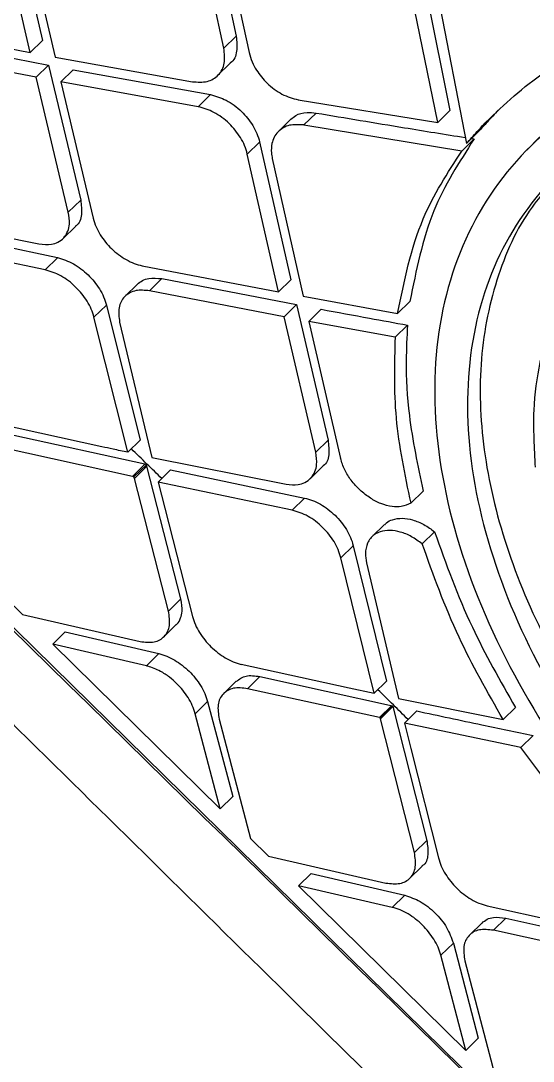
# Model space of a CAD drawing. Extents: x 525 to 613, y 487 to 635.
# Drawn here: x 598.949 to 599.48, y 579.574 to 580.651 of the extents above; entities that cross this region are included whole.
import ezdxf

# ---------------------------------------------------------------- set-up
doc = ezdxf.new("R2010")
doc.units = 0
doc.header["$MEASUREMENT"] = 0
doc.layers.add('1', color=4, linetype='Continuous')
doc.layers.add('STD TEST', color=3, linetype='Continuous')

# ---------------------------------------------------------------- blocks, each defined once
blk = doc.blocks.new('2023 VANGUARD')
at = {"layer": '1', "color": 3, "linetype": 'Continuous', "lineweight": 25}
for p, q in [((30.4806, -13.1577), (28.4039, -11.1212)), ((30.181, -11.912), (30.2121, -12.0557)), ((29.9784, -11.9183), (30.0114, -12.06)), ((29.9986, -12.0725), (29.9656, -11.9308)), ((30.1993, -12.0682), (30.1683, -11.9245)), ((30.1946, -11.9287), (30.2254, -12.0726)), ((29.9916, -11.9353), (30.0244, -12.0773)), ((30.4041, -11.9874), (30.4335, -12.1327)), ((30.4208, -12.1452), (30.3913, -11.9999)), ((30.4192, -12.0037), (30.4505, -12.1668)), ((29.8577, -12.0456), (29.9986, -12.0725)), ((29.8781, -12.0588), (30.0175, -12.0857)), ((29.9986, -12.0725), (30.0114, -12.06)), ((30.2121, -12.0557), (30.1993, -12.0682)), ((30.0047, -12.0982), (29.8653, -12.0714)), ((30.0244, -12.0773), (30.1667, -12.1028)), ((30.1928, -12.0964), (30.2056, -12.0839)), ((30.0047, -12.0982), (30.0175, -12.0857)), ((30.0175, -12.0857), (30.0509, -12.2254)), ((30.0304, -12.103), (30.0432, -12.0905)), ((30.0432, -12.0905), (30.1853, -12.1162)), ((30.0381, -12.2379), (30.0047, -12.0982)), ((30.1725, -12.1287), (30.0304, -12.103)), ((30.0304, -12.103), (30.0639, -12.2442)), ((30.1725, -12.1287), (30.1853, -12.1162)), ((30.2764, -12.1216), (30.4208, -12.1452)), ((30.2821, -12.1476), (30.2949, -12.1352)), ((30.4208, -12.1452), (30.4335, -12.1327)), ((30.2686, -12.1417), (30.2558, -12.1542)), ((30.4457, -12.1746), (30.2821, -12.1477)), ((30.4632, -12.1543), (30.4505, -12.1668)), ((30.5258, -12.1606), (30.513, -12.1737)), ((30.2235, -12.1777), (30.2363, -12.1653)), ((30.2363, -12.1652), (30.2685, -12.3078)), ((30.4457, -12.1746), (30.4585, -12.1621)), ((30.4557, -12.1617), (30.4585, -12.1621)), ((30.2557, -12.3203), (30.2235, -12.1777)), ((30.2494, -12.1823), (30.2814, -12.325)), ((30.0381, -12.2379), (30.0509, -12.2254)), ((29.8688, -12.2431), (30.0077, -12.2708)), ((29.8882, -12.2558), (30.0268, -12.2849)), ((30.0326, -12.2651), (30.0454, -12.2526)), ((30.014, -12.2975), (29.8753, -12.2683)), ((30.014, -12.2975), (30.0268, -12.285)), ((30.1147, -12.2934), (30.2557, -12.3203)), ((30.1222, -12.3193), (30.135, -12.3067)), ((30.135, -12.3067), (30.2744, -12.3336)), ((30.2557, -12.3203), (30.2685, -12.3078)), ((30.1097, -12.3124), (30.0969, -12.3249)), ((30.2616, -12.3461), (30.1222, -12.3193)), ((30.2814, -12.325), (30.3793, -12.3428)), ((30.3793, -12.3428), (30.3921, -12.3303)), ((30.0775, -12.3342), (30.0647, -12.3467)), ((30.0775, -12.3342), (30.1125, -12.474)), ((30.2744, -12.3336), (30.2616, -12.3461)), ((30.2744, -12.3336), (30.3072, -12.4739)), ((30.3001, -12.3384), (30.2873, -12.3509)), ((30.0997, -12.4865), (30.0647, -12.3467)), ((30.0913, -12.3518), (30.1248, -12.4919)), ((30.2944, -12.4864), (30.2616, -12.3461)), ((30.3767, -12.3673), (30.2873, -12.3509)), ((30.2873, -12.3509), (30.3202, -12.4928)), ((30.3895, -12.3548), (30.3767, -12.3673)), ((30.0729, -12.4808), (29.9621, -12.4564)), ((30.1173, -12.4989), (29.9815, -12.469)), ((30.1045, -12.5115), (29.9687, -12.4816)), ((30.1125, -12.474), (30.0997, -12.4865)), ((30.2944, -12.4864), (30.3072, -12.4739)), ((30.1248, -12.4919), (30.2638, -12.5195)), ((30.1045, -12.5115), (30.1173, -12.4989)), ((30.1061, -12.5119), (30.119, -12.4993)), ((30.1066, -12.5135), (30.1194, -12.501)), ((30.119, -12.4993), (30.1173, -12.4989)), ((30.1194, -12.501), (30.119, -12.4993)), ((30.1547, -12.6383), (30.1194, -12.501)), ((30.1312, -12.5173), (30.144, -12.5047)), ((30.144, -12.5047), (30.2827, -12.5338)), ((30.2887, -12.5138), (30.3015, -12.5013)), ((30.1061, -12.5119), (30.1045, -12.5115)), ((30.1066, -12.5135), (30.1061, -12.5119)), ((30.1419, -12.6509), (30.1066, -12.5135)), ((30.1312, -12.5173), (30.138, -12.5442)), ((30.2699, -12.5463), (30.1312, -12.5173)), ((30.3928, -12.5391), (30.4056, -12.5266)), ((30.2699, -12.5463), (30.2827, -12.5338)), ((30.138, -12.5442), (30.1668, -12.6565)), ((30.3656, -12.5613), (30.3528, -12.5738)), ((30.4176, -12.5688), (30.4048, -12.5813)), ((30.3333, -12.5832), (30.3205, -12.5957)), ((30.3333, -12.5832), (30.3678, -12.7235)), ((30.355, -12.736), (30.3205, -12.5957)), ((30.3471, -12.6008), (30.3801, -12.7414)), ((29.9723, -12.6364), (29.9905, -12.6543)), ((30.1419, -12.6509), (30.1547, -12.6383)), ((29.9905, -12.6543), (30.1125, -12.6824)), ((30.137, -12.6775), (30.1499, -12.6649)), ((30.0349, -12.6725), (30.022, -12.6851)), ((30.0349, -12.6725), (30.1319, -12.6949)), ((30.022, -12.6851), (30.1955, -12.8555)), ((30.1191, -12.7075), (30.022, -12.6851)), ((30.1191, -12.7075), (30.1319, -12.6949)), ((30.2173, -12.7059), (30.329, -12.7304)), ((30.2238, -12.7312), (30.2366, -12.7186)), ((30.2366, -12.7186), (30.3739, -12.7488)), ((30.2121, -12.7235), (30.1992, -12.7361)), ((30.3605, -12.7612), (30.2238, -12.7312)), ((30.329, -12.7304), (30.355, -12.736)), ((30.355, -12.736), (30.3678, -12.7235)), ((30.3801, -12.7414), (30.4886, -12.7631)), ((30.1695, -12.7571), (30.1824, -12.7445)), ((30.1824, -12.7445), (30.2084, -12.8429)), ((30.3605, -12.7612), (30.3733, -12.7487)), ((30.3613, -12.7614), (30.3742, -12.7488)), ((30.3744, -12.7497), (30.3615, -12.7623)), ((30.3744, -12.7497), (30.4095, -12.8883)), ((30.4886, -12.7631), (30.5014, -12.7506)), ((30.1955, -12.8555), (30.1695, -12.7571)), ((30.1943, -12.7627), (30.2269, -12.8863)), ((30.3605, -12.7612), (30.3613, -12.7614)), ((30.3613, -12.7614), (30.3615, -12.7623)), ((30.3967, -12.9009), (30.3615, -12.7623)), ((30.3864, -12.7668), (30.3992, -12.7543)), ((30.3864, -12.7668), (30.3929, -12.793)), ((30.5069, -12.7922), (30.3864, -12.7668)), ((30.5197, -12.7797), (30.5069, -12.7922)), ((30.3929, -12.793), (30.4216, -12.9064)), ((30.5889, -12.9014), (30.5069, -12.7922)), ((30.1955, -12.8555), (30.2084, -12.8429)), ((30.2269, -12.8863), (30.2454, -12.9045)), ((30.3967, -12.9009), (30.4095, -12.8883)), ((30.2454, -12.9045), (30.3672, -12.9325)), ((30.2767, -12.9353), (30.2896, -12.9227)), ((30.2896, -12.9227), (30.3866, -12.9451)), ((30.3917, -12.9276), (30.4046, -12.915)), ((30.2767, -12.9353), (30.4499, -13.1058)), ((30.3737, -12.9577), (30.2767, -12.9353)), ((30.3737, -12.9577), (30.3866, -12.9451)), ((30.472, -12.956), (30.584, -12.9806)), ((30.4667, -12.9737), (30.4538, -12.9863)), ((30.4785, -12.9813), (30.4913, -12.9687)), ((30.4913, -12.9687), (30.6284, -12.999)), ((30.6153, -13.0115), (30.4785, -12.9813)), ((30.4241, -13.0072), (30.437, -12.9946)), ((30.437, -12.9946), (30.4628, -13.0931)), ((30.4499, -13.1058), (30.4241, -13.0072)), ((30.4489, -13.0129), (30.4813, -13.1366)), ((30.4628, -13.0931), (30.4499, -13.1058))]:
    blk.add_line(p, q, dxfattribs=at)
for points, knots in [([(30.4801, -13.1596), (30.0519, -12.7402), (29.3937, -12.0955), (28.1959, -10.9459), (27.4291, -10.2133), (26.8949, -9.7029)], [0, 0, 0, 0, 0.360925, 0.55487, 1, 1, 1, 1]), ([(26.8663, -9.7116), (26.937, -9.7812), (27.0812, -9.923), (27.2872, -10.1253), (27.4722, -10.3069), (27.6216, -10.4534), (27.7474, -10.5767), (27.8647, -10.6918), (27.9896, -10.8141), (28.1434, -10.965), (28.3305, -11.1483), (28.5539, -11.3673), (28.7978, -11.6064), (29.1727, -11.974), (29.664, -12.4562), (30.258, -13.0407), (30.9241, -13.6973), (31.6654, -14.4298), (32.3021, -15.0605), (32.756, -15.5099), (33.0391, -15.7902), (33.347, -16.0949), (33.6662, -16.4106), (33.8829, -16.6245), (33.9883, -16.7285)], [0, 0, 0, 0, 0.029767, 0.060688, 0.086611, 0.107534, 0.123455, 0.139475, 0.15683, 0.175896, 0.204115, 0.235405, 0.26976, 0.306593, 0.392938, 0.476282, 0.556631, 0.673578, 0.789035, 0.825555, 0.865273, 0.90861, 0.955567, 1, 1, 1, 1]), ([(33.089, -17.8555), (32.8469, -17.5345), (32.3652, -16.8957), (31.5863, -15.9847), (30.7889, -15.0999), (29.9669, -14.2414), (29.1318, -13.4082), (28.2861, -12.5963), (27.4201, -11.8141), (26.5231, -11.0565), (25.896, -10.586), (25.5807, -10.3493)], [0, 0, 0, 0, 0.113392, 0.225638, 0.337341, 0.448782, 0.560233, 0.669481, 0.778832, 0.888788, 1, 1, 1, 1]), ([(32.6165, -18.3278), (32.528, -18.1961), (32.3492, -17.9299), (32.0677, -17.5326), (31.7728, -17.1325), (31.4636, -16.7304), (31.1491, -16.3383), (30.7744, -15.8893), (30.3282, -15.3796), (29.7887, -14.7964), (29.285, -14.2806), (28.8367, -13.84), (28.4614, -13.4835), (28.0918, -13.1442), (27.7284, -12.8222), (27.3605, -12.5075), (26.9058, -12.1331), (26.3605, -11.7073), (25.7337, -11.2469), (25.3112, -10.9616), (25.103, -10.821)], [0, 0, 0, 0, 0.0447089, 0.0903487, 0.1369096, 0.1843794, 0.2327447, 0.2779544, 0.3484175, 0.4226792, 0.500679, 0.5505248, 0.5989031, 0.6457948, 0.691185, 0.7350623, 0.7815627, 0.8564232, 0.9292521, 1, 1, 1, 1]), ([(30.4707, -12.1446), (30.49, -12.1263), (30.5302, -12.0882), (30.5837, -12.0645), (30.6115, -12.0522)], [0, 0, 0, 0, 0.4809971, 1, 1, 1, 1]), ([(30.2121, -12.0557), (30.2125, -12.061), (30.2135, -12.0715), (30.2099, -12.0812), (30.2057, -12.0836), (30.2054, -12.0837)], [0, 0, 0, 0, 0.483507, 0.967014, 1, 1, 1, 1]), ([(30.9371, -13.1323), (30.89, -13.1071), (30.7959, -13.0566), (30.666, -12.9443), (30.5554, -12.8147), (30.4723, -12.6728), (30.4231, -12.5286), (30.4121, -12.391), (30.4406, -12.2688), (30.5069, -12.1692), (30.6071, -12.0989), (30.7346, -12.0629), (30.8797, -12.0645), (31.0314, -12.1047), (31.1784, -12.1813), (31.3102, -12.2898), (31.4179, -12.4227), (31.4941, -12.571), (31.5346, -12.7238), (31.5374, -12.8699), (31.5028, -12.9985), (31.434, -13.1002), (31.336, -13.1682), (31.2153, -13.197), (31.0795, -13.1885), (30.9845, -13.151), (30.9371, -13.1323)], [0, 0, 0, 0, 0.041607, 0.083241, 0.124868, 0.166463, 0.208051, 0.249701, 0.291426, 0.333201, 0.37497, 0.4167, 0.458391, 0.500024, 0.541607, 0.583193, 0.624799, 0.666416, 0.708056, 0.749714, 0.791382, 0.833124, 0.874939, 0.916728, 0.958401, 1, 1, 1, 1]), ([(30.2254, -12.0726), (30.2263, -12.0758), (30.228, -12.082), (30.234, -12.093), (30.244, -12.1052), (30.2595, -12.1169), (30.2707, -12.12), (30.2765, -12.1216)], [0, 0, 0, 0, 0.146209, 0.278513, 0.500508, 0.746311, 1, 1, 1, 1]), ([(30.9387, -13.1022), (30.8945, -13.0786), (30.8059, -13.0314), (30.6839, -12.926), (30.5802, -12.8042), (30.5024, -12.6709), (30.4565, -12.5353), (30.4465, -12.406), (30.4735, -12.2911), (30.5358, -12.1975), (30.6298, -12.1316), (30.7492, -12.0979), (30.8852, -12.0997), (31.0273, -12.1377), (31.1651, -12.2097), (31.2887, -12.3116), (31.3898, -12.4362), (31.4615, -12.5753), (31.4997, -12.7184), (31.5026, -12.8553), (31.4703, -12.9758), (31.4058, -13.0712), (31.3137, -13.1352), (31.2003, -13.1624), (31.0725, -13.1547), (30.9833, -13.1197), (30.9387, -13.1022)], [0, 0, 0, 0, 0.04161, 0.083271, 0.124923, 0.166513, 0.208078, 0.24971, 0.291446, 0.33324, 0.375013, 0.41673, 0.458406, 0.500035, 0.541625, 0.583217, 0.624828, 0.666452, 0.708096, 0.749746, 0.791398, 0.83314, 0.874969, 0.916762, 0.958421, 1, 1, 1, 1]), ([(30.1853, -12.1162), (30.1908, -12.1178), (30.202, -12.1209), (30.2178, -12.1328), (30.2281, -12.1455), (30.2338, -12.1565), (30.2355, -12.1623), (30.2363, -12.1652)], [0, 0, 0, 0, 0.247223, 0.49948, 0.737302, 0.86567, 1, 1, 1, 1]), ([(30.2235, -12.1777), (30.2227, -12.1748), (30.2211, -12.1691), (30.2153, -12.1581), (30.2051, -12.1454), (30.1892, -12.1334), (30.1781, -12.1303), (30.1725, -12.1287)], [0, 0, 0, 0, 0.132811, 0.26066, 0.500424, 0.75321, 1, 1, 1, 1]), ([(30.2687, -12.1417), (30.2703, -12.1404), (30.2748, -12.1365), (30.2838, -12.134), (30.2917, -12.1348), (30.2949, -12.1352)], [0, 0, 0, 0, 0.245276, 0.692322, 1, 1, 1, 1]), ([(30.2949, -12.1352), (30.3253, -12.1403), (30.3766, -12.1489), (30.4283, -12.1572), (30.4493, -12.1606)], [0, 0, 0, 0, 0.593445, 1, 1, 1, 1]), ([(30.4835, -12.1322), (30.4797, -12.1363), (30.4729, -12.1437), (30.4662, -12.1511), (30.4632, -12.1543)], [0, 0, 0, 0, 0.560012, 1, 1, 1, 1]), ([(30.2821, -12.1476), (30.277, -12.1473), (30.2691, -12.1468), (30.2605, -12.1503), (30.2533, -12.1559), (30.2488, -12.1649), (30.2481, -12.1749), (30.2491, -12.1804), (30.2494, -12.1823)], [0, 0, 0, 0, 0.237648, 0.366007, 0.500379, 0.749461, 0.910533, 1, 1, 1, 1]), ([(30.4505, -12.1668), (30.4542, -12.1627), (30.461, -12.1553), (30.4677, -12.1479), (30.4707, -12.1446)], [0, 0, 0, 0, 0.56, 1, 1, 1, 1]), ([(30.4585, -12.1621), (30.4431, -12.1861), (30.4108, -12.2362), (30.3985, -12.298), (30.3921, -12.3303)], [0, 0, 0, 0, 0.477458, 1, 1, 1, 1]), ([(31.4225, -12.6917), (31.4145, -12.658), (31.4005, -12.5992), (31.3641, -12.5209), (31.327, -12.4593), (31.2875, -12.4063), (31.2367, -12.3501), (31.1708, -12.2923), (31.1009, -12.2469), (31.037, -12.2155), (30.9789, -12.1933), (30.9118, -12.1763), (30.8462, -12.1694), (30.7915, -12.1713), (30.748, -12.178), (30.7107, -12.188), (30.6758, -12.2021), (30.6448, -12.2191), (30.6077, -12.246), (30.5685, -12.288), (30.5403, -12.3418), (30.5254, -12.3946), (30.5185, -12.4444), (30.5207, -12.4821), (30.5218, -12.502)], [0, 0, 0, 0, 0.071765, 0.125006, 0.16829, 0.20998, 0.250058, 0.311062, 0.374943, 0.409259, 0.450926, 0.499892, 0.55297, 0.594623, 0.624816, 0.657688, 0.689468, 0.720167, 0.749798, 0.811119, 0.874697, 0.911518, 0.953228, 1, 1, 1, 1]), ([(30.3793, -12.3428), (30.3862, -12.3089), (30.3987, -12.2471), (30.4311, -12.1972), (30.4457, -12.1746)], [0, 0, 0, 0, 0.5477857, 1, 1, 1, 1]), ([(30.5566, -12.1899), (30.5432, -12.2036), (30.5102, -12.2371), (30.4792, -12.307), (30.4621, -12.3939), (30.4666, -12.4895), (30.4911, -12.5896), (30.5352, -12.691), (30.596, -12.7897), (30.6713, -12.8824), (30.7578, -12.9655), (30.8526, -13.0374), (30.9191, -13.0718), (30.9524, -13.089)], [0, 0, 0, 0, 0.064222, 0.157641, 0.251451, 0.344686, 0.438462, 0.531947, 0.625432, 0.718887, 0.812459, 0.906326, 1, 1, 1, 1]), ([(30.0509, -12.2254), (30.0515, -12.2304), (30.0527, -12.2406), (30.0495, -12.25), (30.0455, -12.2523), (30.0452, -12.2524)], [0, 0, 0, 0, 0.480551, 0.961102, 1, 1, 1, 1]), ([(30.0077, -12.2708), (30.0122, -12.2712), (30.0194, -12.272), (30.0278, -12.2691), (30.0338, -12.2646), (30.0377, -12.2581), (30.0399, -12.2493), (30.0388, -12.2421), (30.0381, -12.2379)], [0, 0, 0, 0, 0.214762, 0.348835, 0.500428, 0.660733, 0.797561, 1, 1, 1, 1]), ([(30.0639, -12.2442), (30.0648, -12.2472), (30.0665, -12.2529), (30.0723, -12.2638), (30.0824, -12.2763), (30.0953, -12.2859), (30.1063, -12.2913), (30.1119, -12.2927), (30.1147, -12.2934)], [0, 0, 0, 0, 0.134355, 0.262578, 0.499664, 0.742302, 0.869395, 1, 1, 1, 1]), ([(30.0268, -12.2849), (30.0323, -12.2867), (30.0433, -12.2901), (30.059, -12.3022), (30.0692, -12.3148), (30.075, -12.3258), (30.0767, -12.3313), (30.0775, -12.3342)], [0, 0, 0, 0, 0.252874, 0.49957, 0.741231, 0.868599, 1, 1, 1, 1]), ([(30.0647, -12.3467), (30.0639, -12.3439), (30.0622, -12.3383), (30.0564, -12.3274), (30.0462, -12.3148), (30.0304, -12.3026), (30.0195, -12.2992), (30.014, -12.2975)], [0, 0, 0, 0, 0.1307, 0.257814, 0.500295, 0.747463, 1, 1, 1, 1]), ([(30.1097, -12.3125), (30.1114, -12.3111), (30.1147, -12.3083), (30.1229, -12.3056), (30.1303, -12.3063), (30.135, -12.3067)], [0, 0, 0, 0, 0.264842, 0.534874, 1, 1, 1, 1]), ([(30.1222, -12.3193), (30.1174, -12.3188), (30.1098, -12.3181), (30.1015, -12.3212), (30.0946, -12.3263), (30.0893, -12.3362), (30.0906, -12.3466), (30.0913, -12.3518)], [0, 0, 0, 0, 0.234072, 0.363555, 0.501018, 0.750413, 1, 1, 1, 1]), ([(30.3001, -12.3384), (30.3168, -12.3415), (30.3465, -12.347), (30.3764, -12.3524), (30.3895, -12.3548)], [0, 0, 0, 0, 0.56, 1, 1, 1, 1]), ([(30.3895, -12.3548), (30.3889, -12.367), (30.3873, -12.3974), (30.3905, -12.4543), (30.4001, -12.5003), (30.4056, -12.5266)], [0, 0, 0, 0, 0.222556, 0.555921, 1, 1, 1, 1]), ([(30.0997, -12.4865), (30.0946, -12.4854), (30.0857, -12.4835), (30.0768, -12.4816), (30.0729, -12.4808)], [0, 0, 0, 0, 0.569205, 1, 1, 1, 1]), ([(30.1349, -12.5136), (30.1298, -12.5086), (30.1193, -12.4984), (30.1088, -12.4881), (30.1034, -12.4829)], [0, 0, 0, 0, 0.488266, 1, 1, 1, 1]), ([(30.3072, -12.4739), (30.3078, -12.479), (30.309, -12.4892), (30.3057, -12.4987), (30.3016, -12.5009), (30.3013, -12.5011)], [0, 0, 0, 0, 0.480572, 0.961143, 1, 1, 1, 1]), ([(30.2638, -12.5195), (30.2681, -12.52), (30.2752, -12.5207), (30.2837, -12.5179), (30.2898, -12.5134), (30.2938, -12.507), (30.2961, -12.4981), (30.295, -12.4909), (30.2944, -12.4864)], [0, 0, 0, 0, 0.209224, 0.344643, 0.50033, 0.654975, 0.789936, 1, 1, 1, 1]), ([(30.3928, -12.5391), (30.3897, -12.5405), (30.3841, -12.5431), (30.3733, -12.543), (30.3623, -12.5402), (30.3508, -12.5342), (30.3401, -12.5259), (30.331, -12.5158), (30.3238, -12.5045), (30.3214, -12.4968), (30.3202, -12.4928)], [0, 0, 0, 0, 0.1383694, 0.2498106, 0.3792541, 0.4995899, 0.624592, 0.7495439, 0.8695992, 1, 1, 1, 1]), ([(30.2827, -12.5338), (30.2855, -12.5345), (30.291, -12.5359), (30.302, -12.5413), (30.3149, -12.5511), (30.3251, -12.5638), (30.3308, -12.5748), (30.3325, -12.5803), (30.3333, -12.5832)], [0, 0, 0, 0, 0.128393, 0.254756, 0.500178, 0.742773, 0.869683, 1, 1, 1, 1]), ([(30.3205, -12.5957), (30.3197, -12.5929), (30.318, -12.5873), (30.3123, -12.5764), (30.3021, -12.5637), (30.2864, -12.5515), (30.2755, -12.5481), (30.2699, -12.5463)], [0, 0, 0, 0, 0.129879, 0.256742, 0.50041, 0.746749, 1, 1, 1, 1]), ([(30.366, -12.5617), (30.3665, -12.5609), (30.3684, -12.5583), (30.3746, -12.5557), (30.3836, -12.5542), (30.395, -12.5561), (30.4066, -12.5608), (30.414, -12.5661), (30.4176, -12.5688)], [0, 0, 0, 0, 0.063472, 0.213305, 0.419333, 0.607085, 0.805884, 1, 1, 1, 1]), ([(30.4048, -12.5813), (30.4011, -12.5786), (30.3938, -12.5733), (30.3822, -12.5686), (30.3709, -12.5668), (30.3617, -12.5681), (30.3535, -12.5723), (30.3477, -12.5797), (30.3453, -12.5901), (30.3465, -12.5975), (30.3471, -12.6008)], [0, 0, 0, 0, 0.123565, 0.249828, 0.368653, 0.499611, 0.593992, 0.749545, 0.889951, 1, 1, 1, 1]), ([(30.4176, -12.5688), (30.4294, -12.6018), (30.4512, -12.6628), (30.4856, -12.723), (30.5014, -12.7506)], [0, 0, 0, 0, 0.541257, 1, 1, 1, 1]), ([(30.4886, -12.7631), (30.4724, -12.7348), (30.4382, -12.6745), (30.4163, -12.6135), (30.4048, -12.5813)], [0, 0, 0, 0, 0.47027, 1, 1, 1, 1]), ([(30.1498, -12.6648), (30.15, -12.6647), (30.1523, -12.6631), (30.1545, -12.6584), (30.1567, -12.65), (30.1555, -12.6428), (30.1547, -12.6383)], [0, 0, 0, 0, 0.032957, 0.330956, 0.591722, 1, 1, 1, 1]), ([(30.1125, -12.6824), (30.1175, -12.683), (30.1277, -12.6841), (30.1384, -12.6778), (30.1442, -12.6665), (30.1426, -12.6561), (30.1419, -12.6509)], [0, 0, 0, 0, 0.249849, 0.499863, 0.749972, 1, 1, 1, 1]), ([(30.1668, -12.6565), (30.1677, -12.6593), (30.1694, -12.6649), (30.1753, -12.6757), (30.1854, -12.6883), (30.1982, -12.6981), (30.209, -12.7037), (30.2145, -12.7052), (30.2173, -12.706)], [0, 0, 0, 0, 0.131745, 0.25917, 0.500173, 0.741632, 0.868813, 1, 1, 1, 1]), ([(30.1319, -12.6949), (30.1347, -12.6957), (30.1401, -12.6973), (30.1509, -12.7028), (30.1637, -12.7126), (30.1739, -12.7253), (30.1798, -12.7362), (30.1815, -12.7417), (30.1824, -12.7445)], [0, 0, 0, 0, 0.129753, 0.256474, 0.49995, 0.74257, 0.869542, 1, 1, 1, 1]), ([(30.1695, -12.7571), (30.1686, -12.7543), (30.1669, -12.7488), (30.161, -12.7379), (30.1528, -12.7277), (30.1426, -12.7188), (30.1326, -12.7122), (30.124, -12.709), (30.1196, -12.7077), (30.1191, -12.7075)], [0, 0, 0, 0, 0.130455, 0.25741, 0.499846, 0.62473, 0.773351, 0.973966, 1, 1, 1, 1]), ([(30.2122, -12.7237), (30.2153, -12.7214), (30.2217, -12.7165), (30.2315, -12.7179), (30.2366, -12.7186)], [0, 0, 0, 0, 0.482347, 1, 1, 1, 1]), ([(30.2238, -12.7312), (30.2187, -12.7306), (30.2085, -12.7295), (30.1978, -12.7359), (30.192, -12.7472), (30.1936, -12.7575), (30.1943, -12.7627)], [0, 0, 0, 0, 0.24979, 0.499781, 0.749912, 1, 1, 1, 1]), ([(30.3902, -12.7631), (30.3851, -12.7581), (30.3746, -12.7478), (30.3642, -12.7375), (30.3588, -12.7323)], [0, 0, 0, 0, 0.4895453, 1, 1, 1, 1]), ([(30.3992, -12.7543), (30.4217, -12.7591), (30.4617, -12.7676), (30.502, -12.776), (30.5197, -12.7797)], [0, 0, 0, 0, 0.56, 1, 1, 1, 1]), ([(30.4095, -12.8883), (30.4102, -12.8933), (30.4117, -12.9033), (30.4086, -12.9126), (30.4047, -12.9146), (30.4045, -12.9148)], [0, 0, 0, 0, 0.48348, 0.966959, 1, 1, 1, 1]), ([(30.3672, -12.9325), (30.3722, -12.933), (30.3824, -12.9342), (30.3931, -12.9278), (30.399, -12.9165), (30.3974, -12.9061), (30.3967, -12.9009)], [0, 0, 0, 0, 0.249865, 0.499876, 0.749986, 1, 1, 1, 1]), ([(30.4216, -12.9064), (30.4225, -12.9093), (30.4242, -12.9148), (30.43, -12.9257), (30.4401, -12.9384), (30.4529, -12.9482), (30.4637, -12.9537), (30.4692, -12.9552), (30.472, -12.956)], [0, 0, 0, 0, 0.131485, 0.258824, 0.500169, 0.741285, 0.868555, 1, 1, 1, 1]), ([(30.3866, -12.9451), (30.392, -12.9469), (30.4027, -12.9504), (30.4184, -12.9628), (30.4311, -12.9783), (30.435, -12.9892), (30.437, -12.9946)], [0, 0, 0, 0, 0.25022, 0.499937, 0.749685, 1, 1, 1, 1]), ([(30.4241, -13.0072), (30.4232, -13.0045), (30.4215, -12.999), (30.4156, -12.9881), (30.4055, -12.9754), (30.3927, -12.9655), (30.3819, -12.96), (30.3765, -12.9584), (30.3737, -12.9577)], [0, 0, 0, 0, 0.130285, 0.257225, 0.500202, 0.742944, 0.869792, 1, 1, 1, 1]), ([(30.4668, -12.9738), (30.4684, -12.9724), (30.4717, -12.9696), (30.4798, -12.9673), (30.4869, -12.9682), (30.4913, -12.9687)], [0, 0, 0, 0, 0.277398, 0.556522, 1, 1, 1, 1]), ([(30.4785, -12.9813), (30.4734, -12.9807), (30.4632, -12.9796), (30.4524, -12.986), (30.4466, -12.9973), (30.4482, -13.0077), (30.4489, -13.0129)], [0, 0, 0, 0, 0.249791, 0.499766, 0.749898, 1, 1, 1, 1])]:
    blk.add_open_spline(points, degree=3, knots=knots, dxfattribs=at)
for points in [[(30.1667, -12.1028), (30.172, -12.1032), (30.1826, -12.1039), (30.1943, -12.0966), (30.201, -12.0844), (30.1999, -12.0736), (30.1993, -12.0682)], [(30.3767, -12.3673), (30.3759, -12.3949), (30.3742, -12.4501), (30.3866, -12.5094), (30.3928, -12.5391)]]:
    blk.add_open_spline(points, degree=3, dxfattribs=at)
blk = doc.blocks.new('2026 Vanguard')
at = {"layer": 'STD TEST', "color": 1}
blk.add_blockref('2023 VANGUARD', (44.1613, 88.209), dxfattribs=at)

msp = doc.modelspace()

# ---------------------------------------------------------------- block references
at = {"layer": '1'}
msp.add_blockref('2026 Vanguard', (524.7985, 504.4821), dxfattribs=at)

doc.saveas('drawing.dxf')
